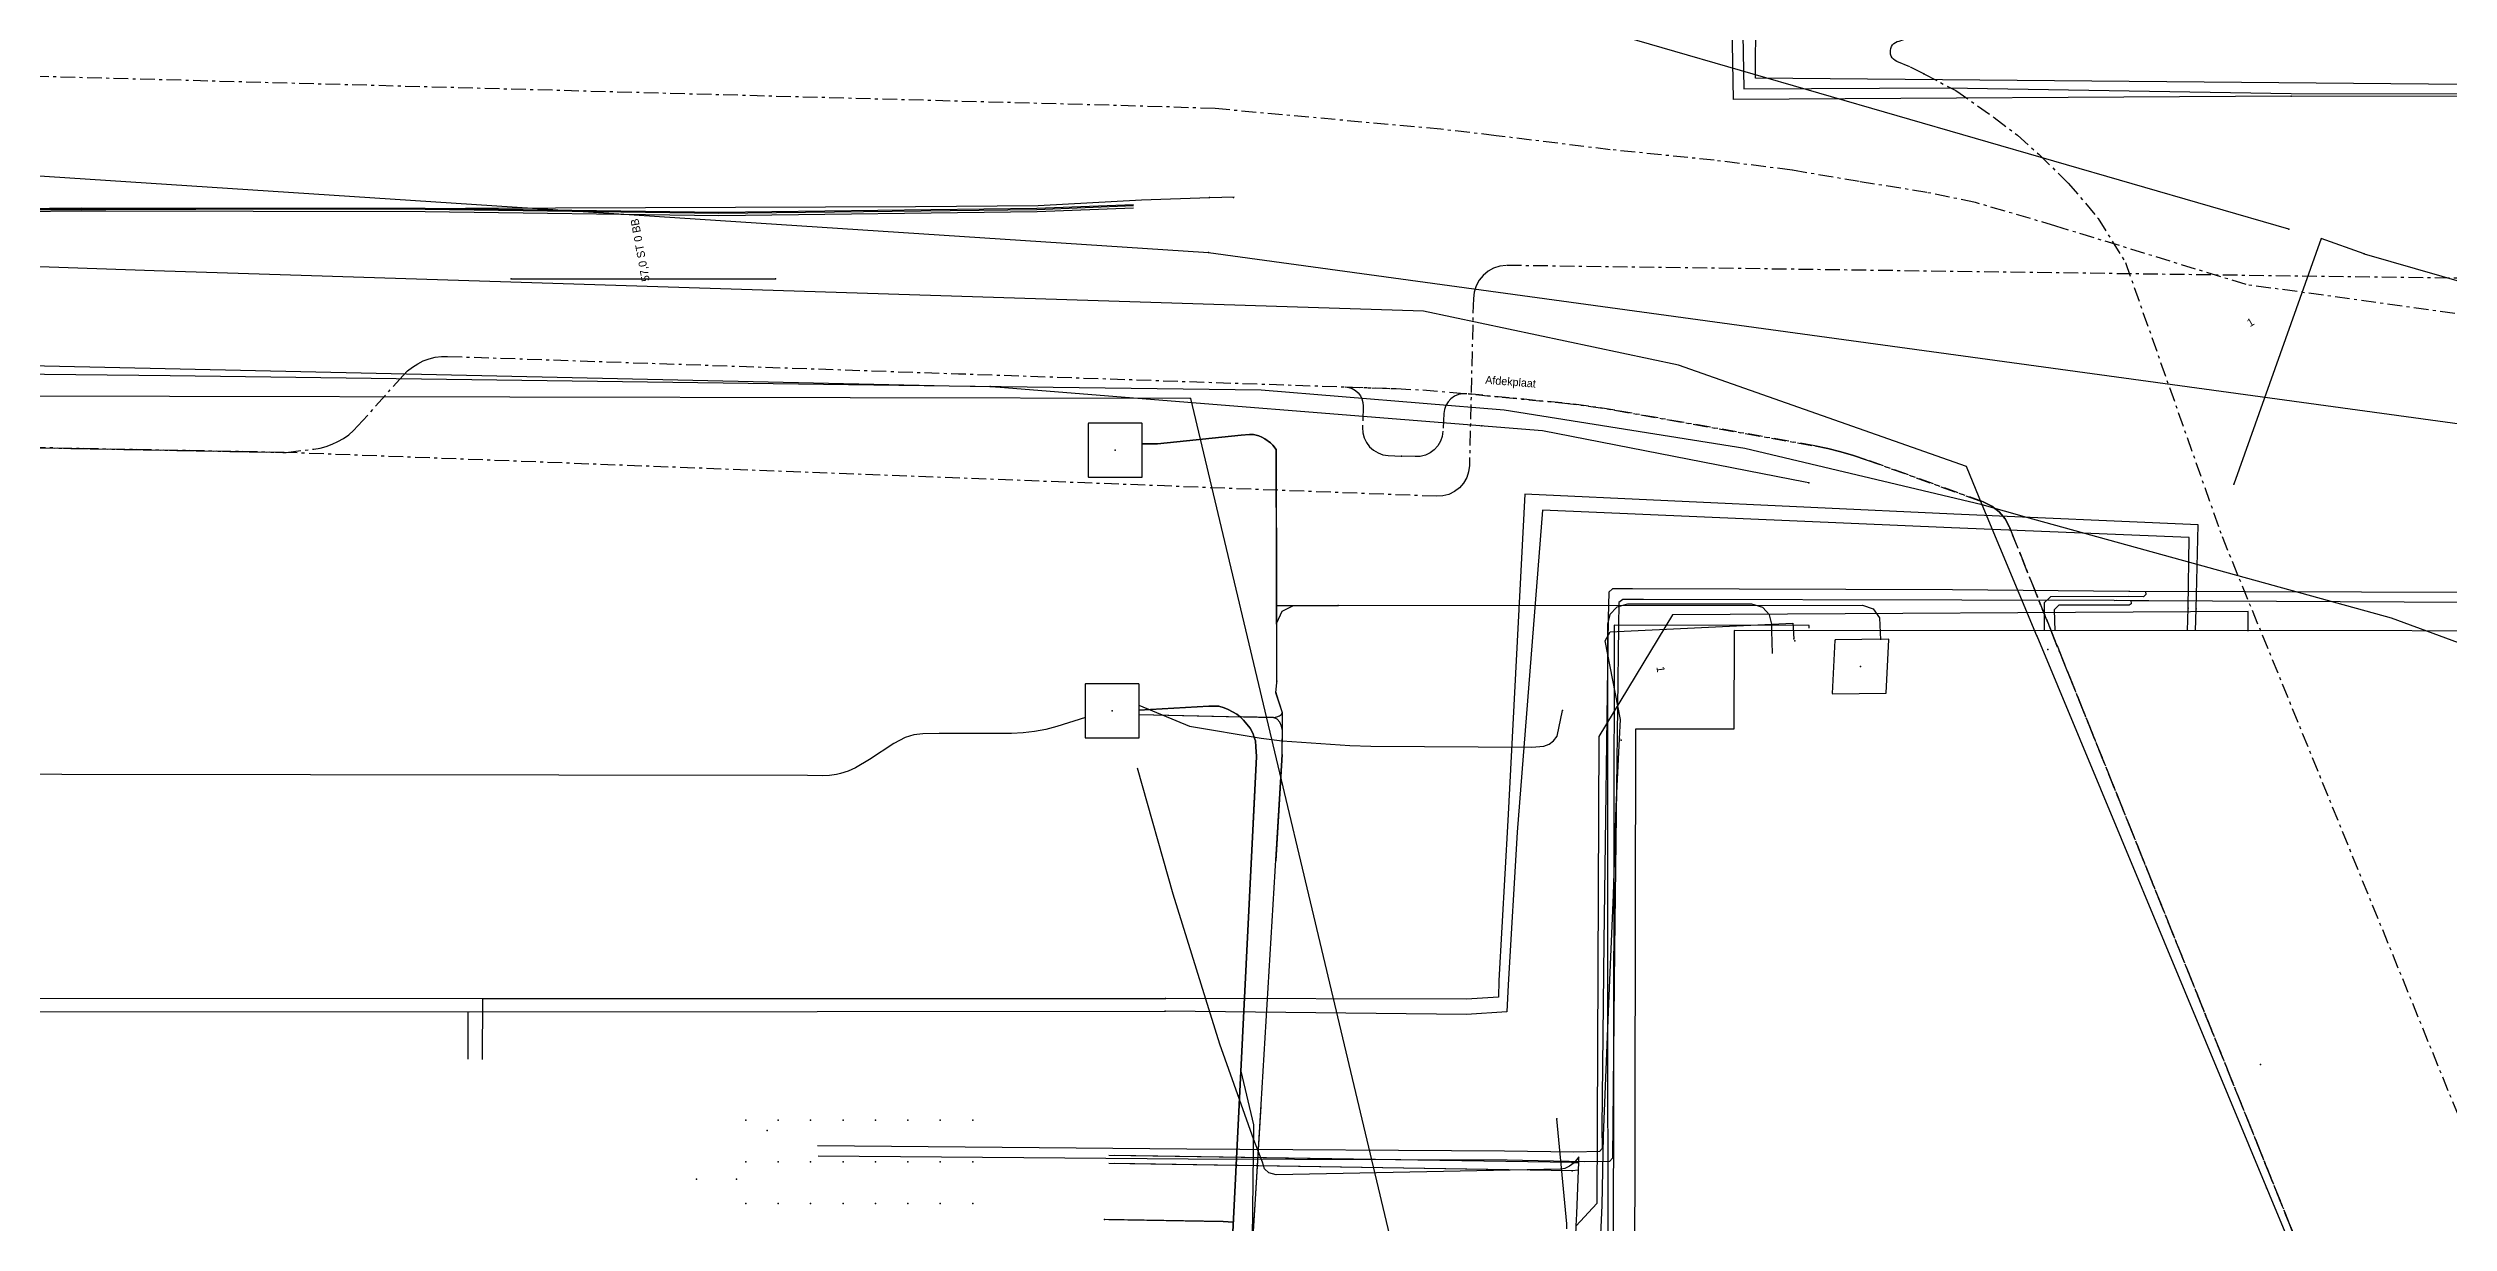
# Model space of a CAD drawing. Header units: metres. Extents: x -529 to 260, y -315 to 217.
# Drawn here: x 99.1 to 189.1, y 49 to 93.1 of the extents above; entities that cross this region are included whole.
import ezdxf

# ---------------------------------------------------------------- set-up
doc = ezdxf.new("R2010")
doc.units = ezdxf.units.M
doc.linetypes.add('DISUSED', pattern=[0.9943, 0.55, -0.1666, 0.1111, -0.1666])
for name, color, linetype, true_color in [('GM0772_GWA_Appurtenance', 7, 'Continuous', 0xba38a8), ('GM0772_GWA_Rioolleiding', 7, 'Continuous', 0xba38a8), ('KL1001_WAT_Appurtenance', 7, 'Continuous', 0x0000ff), ('KL1001_WAT_Mantelbuis', 7, 'Continuous', 0x0000ff), ('KL1001_WAT_Waterleiding', 7, 'Continuous', 0x0000ff), ('KL1011_DAT_Duct', 7, 'Continuous', 0x00ff00), ('KL1011_DAT_ExtraGeometrie', 7, 'Continuous', 0x00ff00), ('KL1011_DAT_Kabelbed', 7, 'Continuous', 0x00ff00), ('KL1011_DAT_Kast', 7, 'Continuous', 0x00ff00), ('KL1011_DAT_TechnischGebouw', 7, 'Continuous', 0x00ff00), ('KL1031_ELS_Appurtenance', 7, 'Continuous', 0x960000), ('KL1031_ELS_Elektriciteitskabel', 7, 'Continuous', 0x960000), ('KL1031_ELS_ExtraGeometrie', 7, 'Continuous', 0x960000), ('KL1031_ELS_Mantelbuis', 7, 'Continuous', 0x960000), ('KL1031_ELS_TechnischGebouw', 7, 'Continuous', 0x960000), ('KL1031_EMS_Appurtenance', 7, 'Continuous', 0xc80000), ('KL1031_EMS_Elektriciteitskabel', 7, 'Continuous', 0xc80000), ('KL1031_EMS_ExtraGeometrie', 7, 'Continuous', 0xc80000), ('KL1031_EMS_Mantelbuis', 7, 'Continuous', 0xc80000), ('KL1031_EMS_TechnischGebouw', 7, 'Continuous', 0xc80000), ('KL1031_GLD_Annotatie', 7, 'Continuous', 0xffffff), ('KL1031_GLD_Appurtenance', 7, 'Continuous', 0xffaf3c), ('KL1031_GLD_OlieGasChemicalienPijpleiding', 7, 'Continuous', 0xffaf3c), ('KL1049_DAT_Appurtenance', 7, 'Continuous', 0x00ff00), ('KL1049_DAT_Telecommunicatiekabel', 7, 'Continuous', 0x00ff00), ('KL1051_DAT_Annotatie', 7, 'Continuous', 0xffffff), ('KL1051_DAT_Appurtenance', 7, 'Continuous', 0x00ff00), ('KL1051_DAT_Kabelbed', 7, 'Continuous', 0x00ff00), ('KL1089_DAT_Kabelbed', 7, 'Continuous', 0x00ff00), ('KL1233_WRM_Appurtenance', 7, 'Continuous', 0x008080), ('KL1233_WRM_ThermischePijpleiding', 7, 'Continuous', 0x008080)]:
    doc.layers.add(name, color=color, linetype=linetype, true_color=true_color)

msp = doc.modelspace()

# ---------------------------------------------------------------- linework, layer by layer
at = {"layer": 'GM0772_GWA_Appurtenance'}
for p in [(142.579, 85.393), (141.9, 79.92)]:
    msp.add_point(p, dxfattribs=at)
at = {"layer": 'GM0772_GWA_Rioolleiding', "linetype": 'CONTINUOUS'}
for points in [[(92.828, 88.65), (142.579, 85.393)], [(142.579, 85.393), (221.802, 74.549)], [(141.9, 79.92), (65.328, 80.067)], [(141.9, 79.92), (157.427, 14.641)]]:
    msp.add_lwpolyline(points, dxfattribs=at)
at = {"layer": 'KL1001_WAT_Appurtenance'}
for p in [(156.211, 50.965), (156.215, 51.281)]:
    msp.add_point(p, dxfattribs=at)
at = {"layer": 'KL1001_WAT_Mantelbuis', "linetype": 'CONTINUOUS'}
for points in [[(154.545, 51.306), (139.047, 51.544)], [(154.544, 50.991), (139.047, 51.241)]]:
    msp.add_lwpolyline(points, dxfattribs=at)
at = {"layer": 'KL1001_WAT_Waterleiding', "linetype": 'CONTINUOUS'}
for points in [[(181.559, 71.201), (181.559, 71.935), (159.97, 71.804), (157.219, 67.243), (157.138, 49.741), (156.368, 48.906)], [(156.468, 51.491), (156.291, 51.258), (156.112, 51.134), (155.938, 51.051), (155.772, 51.03), (145.118, 50.82), (144.844, 50.885), (144.674, 51.044), (144.602, 51.285), (144.282, 52.132), (143, 55.716), (141.252, 61.335), (139.913, 66.06)], [(156.215, 51.281), (138.847, 51.544)], [(156.46, 51.277), (156.464, 51.378)], [(156.464, 51.378), (156.468, 51.491)], [(156.211, 50.965), (138.847, 51.244)], [(155.335, 22.723), (155.317, 22.807), (155.284, 23.213), (155.667, 32.171), (156.215, 44.967), (156.327, 47.846), (156.368, 48.906), (156.385, 49.346), (156.449, 50.988)], [(156.449, 50.988), (156.211, 50.965)], [(156.215, 51.281), (156.241, 51.28), (156.46, 51.277)], [(156.449, 50.988), (156.46, 51.277)]]:
    msp.add_lwpolyline(points, dxfattribs=at)
at = {"layer": 'KL1011_DAT_Duct', "linetype": 'CONTINUOUS'}
msp.add_lwpolyline([(165.094, 71.308), (165.094, 71.408), (157.794, 71.414), (157.743, 38.844), (156.66, 33.026), (156.621, 24.285), (156.685, 24.078)], dxfattribs=at)
msp.add_lwpolyline([(165.094, 71.308), (165.094, 71.408), (157.794, 71.414), (157.743, 38.844), (156.66, 33.026), (156.621, 24.285), (156.685, 24.078)], dxfattribs=at)
msp.add_lwpolyline([(165.094, 71.308), (165.094, 71.408), (157.794, 71.414), (157.743, 38.844), (156.66, 33.026), (156.621, 24.285), (156.685, 24.078)], dxfattribs=at)
msp.add_lwpolyline([(165.094, 71.308), (165.094, 71.408), (157.794, 71.414), (157.743, 38.844), (156.66, 33.026), (156.621, 24.285), (156.685, 24.078)], dxfattribs=at)
msp.add_lwpolyline([(165.094, 71.308), (165.094, 71.408), (157.794, 71.414), (157.743, 38.844), (156.66, 33.026), (156.621, 24.285), (156.685, 24.078)], dxfattribs=at)
msp.add_lwpolyline([(165.094, 71.308), (165.094, 71.408), (157.794, 71.414), (157.743, 38.844), (156.66, 33.026), (156.621, 24.285), (156.685, 24.078)], dxfattribs=at)
at = {"layer": 'KL1011_DAT_ExtraGeometrie', "linetype": 'CONTINUOUS'}
msp.add_lwpolyline([(213.12, 71.193), (162.291, 71.221), (162.286, 71.218), (162.284, 71.212), (162.281, 67.522), (158.592, 67.524), (158.585, 67.521), (158.582, 67.516), (158.532, 38.852)], dxfattribs=at)
at = {"layer": 'KL1011_DAT_Kabelbed', "linetype": 'CONTINUOUS'}
msp.add_lwpolyline([(165.094, 71.308), (165.094, 71.408), (157.794, 71.414), (157.743, 38.844), (156.66, 33.026), (156.621, 24.285), (156.685, 24.078)], dxfattribs=at)
at = {"layer": 'KL1011_DAT_Kast'}
for p in [(123.375, 50.655), (124.875, 50.655)]:
    msp.add_point(p, dxfattribs=at)
at = {"layer": 'KL1011_DAT_TechnischGebouw'}
msp.add_point((182.028, 54.954), dxfattribs=at)
at = {"layer": 'KL1031_ELS_Appurtenance'}
for p in [(169.394, 92.091), (183.176, 91.256), (155.853, 68.218), (144.365, 66.302), (125.229, 52.866), (126.444, 52.866), (127.659, 52.866), (128.875, 52.866), (130.09, 52.866), (131.305, 52.866), (132.52, 52.866), (133.736, 52.867), (125.228, 51.303), (126.444, 51.304), (127.66, 51.304), (128.875, 51.304), (130.09, 51.304), (131.305, 51.304), (132.52, 51.304), (133.736, 51.304), (125.228, 49.741), (126.445, 49.741), (127.66, 49.741), (128.875, 49.742), (130.09, 49.742), (131.305, 49.742), (132.521, 49.741), (133.736, 49.742), (138.678, 49.142)]:
    msp.add_point(p, dxfattribs=at)
at = {"layer": 'KL1031_ELS_Elektriciteitskabel', "linetype": 'CONTINUOUS'}
for points in [[(183.176, 91.256), (162.257, 91.123), (162.182, 95.323), (175.787, 95.41), (175.8, 96.51), (182.596, 96.553)], [(184.596, 96.466), (175.899, 96.412), (175.886, 95.311), (167.592, 94.959), (162.588, 94.921), (162.656, 91.526), (170.276, 91.569), (183.176, 91.356), (204.056, 91.321), (217.307, 91.359), (228.67, 91.557), (232.638, 91.197), (233.25, 91.155), (233.536, 91.231), (233.805, 91.417), (234.128, 91.848), (234.642, 91.935), (235.197, 92.226)], [(232.634, 91.147), (228.675, 91.457), (217.308, 91.259), (204.056, 91.22), (183.176, 91.256)], [(139.965, 68.423), (141.87, 67.635), (144.552, 67.184), (145.346, 67.089), (147.871, 66.909), (148.67, 66.878), (154.704, 66.851), (155.147, 66.886), (155.35, 66.955), (155.508, 67.089), (155.646, 67.257), (155.853, 68.218)], [(137.965, 67.963), (136.897, 67.625), (136.479, 67.51), (136.055, 67.428), (135.627, 67.379), (135.193, 67.361), (132.483, 67.356), (131.872, 67.349), (131.531, 67.312), (131.204, 67.208), (130.779, 66.979), (129.862, 66.39), (129.34, 66.073), (129.067, 65.943), (128.776, 65.857), (128.631, 65.827), (128.362, 65.786), (128.089, 65.777), (127.541, 65.784), (62.291, 65.868)], [(137.965, 67.963), (136.897, 67.625), (136.479, 67.51), (136.055, 67.428), (135.627, 67.379), (135.193, 67.361), (132.483, 67.356), (131.872, 67.349), (131.531, 67.312), (131.204, 67.208), (130.779, 66.979), (129.862, 66.39), (129.34, 66.073), (129.067, 65.943), (128.776, 65.857), (128.631, 65.827), (128.362, 65.786), (128.089, 65.777), (127.541, 65.784), (62.291, 65.868)], [(139.966, 68.232), (142.592, 68.385), (142.964, 68.381), (143.168, 68.323), (143.32, 68.258), (143.636, 68.087), (143.765, 67.988), (143.891, 67.864), (144.14, 67.554), (144.252, 67.35), (144.281, 67.251), (144.341, 67.079), (144.358, 66.862), (144.375, 66.5), (142.687, 32.594), (138.508, 32.863), (138.366, 30.617), (137.368, 30.681)], [(139.966, 68.232), (142.592, 68.385), (142.964, 68.381), (143.168, 68.323), (143.32, 68.258), (143.636, 68.087), (143.765, 67.988), (143.891, 67.864), (144.14, 67.554), (144.252, 67.35), (144.281, 67.251), (144.341, 67.079), (144.358, 66.862), (144.375, 66.5), (142.687, 32.594), (138.508, 32.863), (138.461, 32.115), (137.463, 32.178)], [(137.558, 33.675), (138.556, 33.612), (138.508, 32.863), (142.687, 32.594), (144.375, 66.5), (144.358, 66.862), (144.341, 67.079), (144.281, 67.251), (144.252, 67.35), (144.14, 67.554), (143.891, 67.864), (143.765, 67.988), (143.636, 68.087), (143.32, 68.258), (143.168, 68.323), (142.964, 68.381), (142.592, 68.385), (139.966, 68.232)], [(139.966, 68.232), (142.592, 68.385), (142.964, 68.381), (143.168, 68.323), (143.32, 68.258), (143.636, 68.087), (143.765, 67.988), (143.891, 67.864), (144.14, 67.554), (144.252, 67.35), (144.281, 67.251), (144.341, 67.079), (144.358, 66.862), (144.375, 66.5), (142.687, 32.594), (138.508, 32.863), (138.652, 35.109), (137.653, 35.173)], [(139.966, 68.232), (142.592, 68.385), (142.964, 68.381), (143.168, 68.323), (143.32, 68.258), (143.636, 68.087), (143.765, 67.988), (143.891, 67.864), (144.14, 67.554), (144.252, 67.35), (144.281, 67.251), (144.341, 67.079), (144.358, 66.862), (144.375, 66.5), (143.231, 43.515), (143.007, 43.526), (138.631, 43.371)], [(139.966, 68.232), (142.592, 68.385), (142.964, 68.381), (143.168, 68.323), (143.32, 68.258), (143.636, 68.087), (143.765, 67.988), (143.891, 67.864), (144.14, 67.554), (144.252, 67.35), (144.281, 67.251), (144.341, 67.079), (144.358, 66.862), (144.375, 66.5), (143.788, 54.702), (144.263, 52.693), (143.938, 25.106)], [(139.966, 68.232), (142.592, 68.385), (142.964, 68.381), (143.168, 68.323), (143.32, 68.258), (143.636, 68.087), (143.765, 67.988), (143.891, 67.864), (144.14, 67.554), (144.252, 67.35), (144.281, 67.251), (144.341, 67.079), (144.358, 66.862), (144.375, 66.5), (143.788, 54.702), (144.263, 52.693), (143.938, 25.106)], [(139.966, 68.232), (142.592, 68.385), (142.964, 68.381), (143.168, 68.323), (143.32, 68.258), (143.636, 68.087), (143.765, 67.988), (143.891, 67.864), (144.14, 67.554), (144.252, 67.35), (144.281, 67.251), (144.341, 67.079), (144.358, 66.862), (144.375, 66.5), (144.365, 66.302)], [(144.365, 66.302), (143.506, 49.04), (143.131, 49.059), (138.678, 49.142)]]:
    msp.add_lwpolyline(points, dxfattribs=at)
at = {"layer": 'KL1031_ELS_Elektriciteitskabel', "linetype": 'DISUSED'}
for points in [[(234.612, 76.846), (181.482, 84.187), (174.352, 86.379), (171.338, 87.264), (169.516, 87.641), (166.976, 88.047), (164.457, 88.478), (161.538, 88.849), (157.644, 89.244), (153.36, 89.77), (151.294, 90.009), (142.823, 90.784), (140.838, 90.855), (36.8, 93.655), (26.115, 94.192), (-143.514, 94.721), (-186.431, 94.832), (-216.489, 95.172), (-226.907, 95), (-251.475, 95.159), (-350.955, 95.119), (-367.548, 94.936)], [(169.394, 92.091), (168.879, 92.349), (168.388, 92.556), (168.323, 92.59), (168.266, 92.636), (168.217, 92.692), (168.18, 92.755), (168.155, 92.824), (168.143, 92.896), (168.144, 92.969), (168.159, 93.042), (168.187, 93.109), (168.227, 93.171), (168.277, 93.224), (168.336, 93.268), (168.402, 93.299), (168.473, 93.319), (168.752, 93.415), (169.304, 93.519), (169.909, 93.603), (185.783, 93.559), (204.115, 92.919), (219.316, 92.966), (219.314, 93.677)], [(169.394, 92.091), (170.598, 91.46), (172.039, 90.453), (172.906, 89.788), (173.721, 89.06), (174.814, 87.995), (175.934, 86.666), (176.955, 85.02), (180.581, 74.74), (192.409, 45.748)]]:
    msp.add_lwpolyline(points, dxfattribs=at)
at = {"layer": 'KL1031_ELS_ExtraGeometrie', "linetype": 'CONTINUOUS'}
for points in [[(140.089, 76.971), (140.091, 78.976), (140.088, 78.984), (140.081, 78.987), (138.081, 78.987), (138.074, 78.984), (138.071, 78.977), (138.071, 76.977), (138.074, 76.97), (138.08, 76.967), (140.08, 76.967), (140.088, 76.971), (140.089, 76.971)], [(167.985, 68.874), (168.088, 70.878), (168.084, 70.886), (168.077, 70.889), (166.078, 70.864), (166.071, 70.86), (166.068, 70.853), (165.967, 68.862), (165.971, 68.854), (165.977, 68.851), (167.976, 68.87), (167.985, 68.874), (167.985, 68.874)], [(139.974, 67.199), (139.975, 69.204), (139.972, 69.212), (139.966, 69.215), (137.966, 69.215), (137.958, 69.212), (137.955, 69.205), (137.956, 67.205), (137.958, 67.198), (137.965, 67.195), (139.965, 67.195), (139.973, 67.199), (139.974, 67.199)]]:
    msp.add_lwpolyline(points, close=True, dxfattribs=at)
at = {"layer": 'KL1031_ELS_Mantelbuis', "linetype": 'CONTINUOUS'}
for points in [[(139.965, 68.423), (141.87, 67.635)], [(144.311, 65.221), (143.506, 49.04)], [(144.311, 65.221), (143.506, 49.04)], [(144.311, 65.221), (143.506, 49.04)], [(144.311, 65.221), (143.506, 49.04)], [(144.311, 65.221), (143.506, 49.04)], [(144.311, 65.221), (143.506, 49.04)], [(144.311, 65.221), (143.506, 49.04)], [(144.311, 65.221), (143.506, 49.04)], [(144.311, 65.221), (143.506, 49.04)], [(144.311, 65.221), (143.506, 49.04)], [(144.311, 65.221), (143.506, 49.04)], [(144.311, 65.221), (143.506, 49.04)], [(138.847, 49.139), (143.131, 49.059), (143.506, 49.04)], [(143.506, 49.04), (143.231, 43.515)], [(143.506, 49.04), (143.231, 43.515)], [(143.506, 49.04), (143.231, 43.515)], [(143.506, 49.04), (143.231, 43.515)], [(143.506, 49.04), (143.231, 43.515)], [(143.506, 49.04), (143.231, 43.515)], [(143.506, 49.04), (143.231, 43.515)], [(143.506, 49.04), (143.231, 43.515)], [(143.506, 49.04), (143.231, 43.515)], [(143.506, 49.04), (143.231, 43.515)], [(143.506, 49.04), (143.231, 43.515)], [(143.506, 49.04), (143.231, 43.515)]]:
    msp.add_lwpolyline(points, dxfattribs=at)
at = {"layer": 'KL1031_ELS_TechnischGebouw'}
for p in [(139.081, 77.977), (167.029, 69.869), (138.965, 68.205)]:
    msp.add_point(p, dxfattribs=at)
at = {"layer": 'KL1031_EMS_Appurtenance'}
for p in [(149.82, 77.76), (147.435, 72.162), (173.728, 72.308), (174.022, 71.577), (174.022, 71.577), (174.474, 70.453), (145.143, 69.318), (174.785, 69.678), (145.111, 68.869), (143.786, 67.989)]:
    msp.add_point(p, dxfattribs=at)
at = {"layer": 'KL1031_EMS_Elektriciteitskabel', "linetype": 'DISUSED'}
for points in [[(220.925, 83.997), (153.735, 84.906), (153.497, 84.876), (153.27, 84.802), (153.06, 84.687), (152.875, 84.533), (152.723, 84.348), (152.609, 84.137), (152.536, 83.908), (152.508, 83.67), (152.36, 77.404), (152.331, 77.172), (152.258, 76.95), (152.142, 76.747), (151.988, 76.571), (151.803, 76.428), (151.593, 76.324), (151.367, 76.264), (151.133, 76.25), (107.915, 77.897), (91.646, 78.206)], [(20.218, 79.56), (107.92, 77.897), (108.001, 77.898), (109.029, 78.021), (109.265, 78.06), (109.496, 78.121), (109.721, 78.201), (109.938, 78.303), (110.144, 78.422), (110.34, 78.561), (110.521, 78.715), (110.688, 78.887), (112.382, 80.785), (112.547, 80.951), (112.729, 81.097), (112.927, 81.223), (113.136, 81.327), (113.356, 81.407), (113.582, 81.462), (113.814, 81.492), (114.047, 81.497), (149.62, 80.286), (150.619, 80.237), (151.615, 80.157), (155.831, 79.752), (156.823, 79.636), (157.811, 79.48), (165.311, 78.14), (165.801, 78.043), (166.286, 77.923), (166.764, 77.784), (167.237, 77.624), (171.626, 76.039), (171.943, 75.886), (172.22, 75.669), (172.446, 75.4), (172.611, 75.089), (174.022, 71.577)], [(20.218, 79.56), (107.92, 77.897), (108.001, 77.898), (109.029, 78.021), (109.265, 78.06), (109.496, 78.121), (109.721, 78.201), (109.938, 78.303), (110.144, 78.422), (110.34, 78.561), (110.521, 78.715), (110.688, 78.887), (112.382, 80.785), (112.547, 80.951), (112.729, 81.097), (112.927, 81.223), (113.136, 81.327), (113.356, 81.407), (113.582, 81.462), (113.814, 81.492), (114.047, 81.497), (149.62, 80.286), (150.619, 80.237), (151.615, 80.157), (155.831, 79.752), (156.823, 79.636), (157.811, 79.48), (165.311, 78.14), (165.801, 78.043), (166.286, 77.923), (166.764, 77.784), (167.237, 77.624), (171.626, 76.039), (171.943, 75.886), (172.22, 75.669), (172.446, 75.4), (172.611, 75.089), (174.474, 70.453)], [(20.218, 79.56), (107.92, 77.897), (108.001, 77.898), (109.029, 78.021), (109.265, 78.06), (109.496, 78.121), (109.721, 78.201), (109.938, 78.303), (110.144, 78.422), (110.34, 78.561), (110.521, 78.715), (110.688, 78.887), (112.382, 80.785), (112.547, 80.951), (112.729, 81.097), (112.927, 81.223), (113.136, 81.327), (113.356, 81.407), (113.582, 81.462), (113.814, 81.492), (114.047, 81.497), (149.62, 80.286), (150.619, 80.237), (151.615, 80.157), (155.831, 79.752), (156.823, 79.636), (157.811, 79.48), (165.311, 78.14), (165.801, 78.043), (166.286, 77.923), (166.764, 77.784), (167.237, 77.624), (171.626, 76.039), (171.943, 75.886), (172.22, 75.669), (172.446, 75.4), (172.611, 75.089), (173.728, 72.308)], [(20.218, 79.56), (107.92, 77.897), (108.001, 77.898), (109.029, 78.021), (109.265, 78.06), (109.496, 78.121), (109.721, 78.201), (109.938, 78.303), (110.144, 78.422), (110.34, 78.561), (110.521, 78.715), (110.688, 78.887), (112.382, 80.785), (112.547, 80.951), (112.729, 81.097), (112.927, 81.223), (113.136, 81.327), (113.356, 81.407), (113.582, 81.462), (113.814, 81.492), (114.047, 81.497), (147.703, 80.352), (147.839, 80.334), (147.969, 80.29), (148.087, 80.221), (148.19, 80.131), (148.273, 80.022), (148.333, 79.899), (148.368, 79.768), (148.377, 79.631), (148.35, 78.828), (148.363, 78.632), (148.413, 78.442), (148.499, 78.265), (148.618, 78.108), (148.765, 77.977), (148.934, 77.877), (149.12, 77.811), (149.315, 77.783), (149.82, 77.76)], [(107.915, 77.897), (108.001, 77.898), (109.029, 78.021), (109.265, 78.06), (109.496, 78.121), (109.721, 78.201), (109.938, 78.303), (110.144, 78.422), (110.34, 78.561), (110.521, 78.715), (110.688, 78.887), (112.382, 80.785), (112.547, 80.951), (112.729, 81.097), (112.927, 81.223), (113.136, 81.327), (113.356, 81.407), (113.582, 81.462), (113.814, 81.492), (114.047, 81.497), (147.703, 80.352)], [(107.915, 77.897), (108.001, 77.898), (109.029, 78.021), (109.265, 78.06), (109.496, 78.121), (109.721, 78.201), (109.938, 78.303), (110.144, 78.422), (110.34, 78.561), (110.521, 78.715), (110.688, 78.887), (112.382, 80.785), (112.547, 80.951), (112.729, 81.097), (112.927, 81.223), (113.136, 81.327), (113.356, 81.407), (113.582, 81.462), (113.814, 81.492), (114.047, 81.497), (147.703, 80.352)], [(147.703, 80.352), (149.62, 80.286), (150.619, 80.237), (151.615, 80.157), (152.262, 80.095)], [(147.703, 80.352), (149.62, 80.286), (150.619, 80.237), (151.615, 80.157), (152.262, 80.095)], [(174.785, 69.678), (172.611, 75.089), (172.446, 75.4), (172.22, 75.669), (171.943, 75.886), (171.626, 76.039), (167.237, 77.624), (166.764, 77.784), (166.286, 77.923), (165.801, 78.043), (165.311, 78.14), (157.811, 79.48), (156.823, 79.636), (155.831, 79.752), (152.262, 80.095), (152.103, 80.095), (151.947, 80.062), (151.8, 80), (151.67, 79.909), (151.561, 79.793), (151.477, 79.657), (151.422, 79.508), (151.398, 79.351), (151.368, 78.691), (151.34, 78.497), (151.275, 78.312), (151.174, 78.143), (151.043, 77.997), (150.886, 77.881), (150.71, 77.796), (150.52, 77.748), (150.324, 77.738), (149.82, 77.76)], [(92.961, 78.181), (107.915, 77.897)], [(92.961, 78.181), (107.915, 77.897)], [(173.728, 72.308), (190.811, 29.794), (190.963, 29.456), (191.145, 29.132), (191.353, 28.824), (191.586, 28.536), (204.876, 13.498), (205.11, 13.209), (205.32, 12.903), (205.504, 12.58), (205.66, 12.243), (209.306, 3.446), (215.294, -10.906)], [(174.022, 71.577), (190.811, 29.794), (190.963, 29.456), (191.145, 29.132), (191.353, 28.824), (191.586, 28.536), (204.876, 13.498), (205.11, 13.209), (205.32, 12.903), (205.504, 12.58), (205.66, 12.243), (209.306, 3.446), (215.294, -10.906)], [(174.474, 70.453), (190.811, 29.794), (190.963, 29.456), (191.145, 29.132), (191.353, 28.824), (191.586, 28.536), (204.876, 13.498), (205.11, 13.209), (205.32, 12.903), (205.504, 12.58), (205.66, 12.243), (209.306, 3.446), (215.293, -10.906)], [(174.785, 69.678), (190.811, 29.794), (190.963, 29.456), (191.145, 29.132), (191.353, 28.824), (191.586, 28.536), (204.876, 13.498), (205.11, 13.209), (205.32, 12.903), (205.504, 12.58), (205.66, 12.243), (209.306, 3.446), (215.294, -10.906)]]:
    msp.add_lwpolyline(points, dxfattribs=at)
at = {"layer": 'KL1031_EMS_Elektriciteitskabel', "linetype": 'CONTINUOUS'}
for points in [[(145.111, 68.869), (145.104, 68.888), (145.143, 69.27), (145.113, 78.003), (144.989, 78.166), (144.903, 78.253), (144.696, 78.409), (144.576, 78.473), (144.466, 78.518), (144.262, 78.563), (144.12, 78.568), (143.802, 78.541), (140.664, 78.22), (140.081, 78.218)], [(140.081, 78.218), (140.664, 78.22), (143.802, 78.541), (144.12, 78.568), (144.262, 78.563), (144.466, 78.518), (144.576, 78.473), (144.696, 78.409), (144.903, 78.253), (144.989, 78.166), (145.113, 78.003), (145.133, 72.161), (147.435, 72.162)], [(145.143, 69.318), (145.136, 71.512), (145.343, 71.94), (145.767, 72.161), (167.095, 72.173), (167.498, 72.032), (167.74, 71.698), (167.777, 70.874)], [(145.143, 69.318), (145.136, 71.512), (145.343, 71.94), (145.767, 72.161), (167.095, 72.173), (167.498, 72.032), (167.74, 71.698), (167.777, 70.874)], [(145.143, 69.318), (145.136, 71.512), (145.343, 71.94), (145.767, 72.161), (167.095, 72.173), (167.498, 72.032), (167.74, 71.698), (167.777, 70.874)], [(147.435, 72.162), (167.095, 72.173), (167.498, 72.032), (167.74, 71.698), (167.777, 70.874)], [(147.435, 72.162), (167.095, 72.173), (167.498, 72.032), (167.74, 71.698), (167.777, 70.874)], [(147.435, 72.162), (167.095, 72.173), (167.498, 72.032), (167.74, 71.698), (167.777, 70.874)], [(143.931, 20.738), (144.025, 25.945), (144.098, 27.395), (144.124, 29.18), (144.119, 29.665), (144.02, 31.348), (143.918, 32.897), (143.909, 33.084), (143.806, 34.439), (143.702, 35.756), (143.679, 36.588), (143.709, 39.097), (143.77, 40.731), (143.897, 42.88), (144.33, 49.698), (145.339, 66.574), (145.35, 67.774), (145.349, 68.137), (145.104, 68.888), (145.143, 69.27), (145.143, 69.318)], [(139.965, 68.065), (145.011, 67.964), (145.134, 67.978), (145.235, 68.016), (145.311, 68.071), (145.349, 68.137), (145.111, 68.869)], [(139.965, 68.065), (143.786, 67.989)], [(143.897, 42.88), (144.33, 49.698), (145.339, 66.574), (145.348, 67.476), (145.321, 67.639), (145.253, 67.784), (145.149, 67.896), (145.021, 67.964), (143.786, 67.989)]]:
    msp.add_lwpolyline(points, dxfattribs=at)
at = {"layer": 'KL1031_EMS_ExtraGeometrie', "linetype": 'CONTINUOUS'}
for points in [[(140.089, 76.971), (140.091, 78.976), (140.088, 78.984), (140.081, 78.987), (138.081, 78.987), (138.074, 78.984), (138.071, 78.977), (138.071, 76.977), (138.074, 76.97), (138.08, 76.967), (140.08, 76.967), (140.088, 76.971), (140.089, 76.971)], [(167.985, 68.874), (168.088, 70.878), (168.084, 70.886), (168.077, 70.889), (166.078, 70.864), (166.071, 70.86), (166.068, 70.853), (165.967, 68.862), (165.971, 68.854), (165.977, 68.851), (167.976, 68.87), (167.985, 68.874), (167.985, 68.874)], [(139.974, 67.199), (139.975, 69.204), (139.972, 69.212), (139.966, 69.215), (137.966, 69.215), (137.958, 69.212), (137.955, 69.205), (137.956, 67.205), (137.958, 67.198), (137.965, 67.195), (139.965, 67.195), (139.973, 67.199), (139.974, 67.199)]]:
    msp.add_lwpolyline(points, close=True, dxfattribs=at)
at = {"layer": 'KL1031_EMS_Mantelbuis', "linetype": 'CONTINUOUS'}
for points in [[(145.143, 69.27), (145.122, 75.269)], [(145.143, 69.27), (145.122, 75.269)], [(145.339, 66.574), (145.1, 62.58)], [(145.339, 66.574), (145.1, 62.58)], [(144.183, 47.394), (144.33, 49.698), (144.55, 53.383)], [(144.183, 47.394), (144.33, 49.698), (144.55, 53.383)]]:
    msp.add_lwpolyline(points, dxfattribs=at)
at = {"layer": 'KL1031_EMS_TechnischGebouw'}
for p in [(139.081, 77.977), (167.029, 69.869), (138.965, 68.205)]:
    msp.add_point(p, dxfattribs=at)
at = {"layer": 'KL1031_GLD_Appurtenance'}
for p in [(116.432, 84.401), (126.339, 84.406)]:
    msp.add_point(p, dxfattribs=at)
at = {"layer": 'KL1031_GLD_OlieGasChemicalienPijpleiding', "linetype": 'CONTINUOUS'}
for points in [[(233.708, 91.495), (233.513, 91.304), (233.17, 91.299), (163.089, 91.93), (163.096, 94.252), (175.903, 94.217), (175.92, 100.475)], [(116.432, 84.401), (126.339, 84.406)]]:
    msp.add_lwpolyline(points, dxfattribs=at)
at = {"layer": 'KL1049_DAT_Appurtenance'}
msp.add_point((155.643, 52.916), dxfattribs=at)
at = {"layer": 'KL1049_DAT_Telecommunicatiekabel', "linetype": 'CONTINUOUS'}
msp.add_lwpolyline([(156.012, 48.793), (156.012, 48.977), (155.643, 52.916)], dxfattribs=at)
at = {"layer": 'KL1051_DAT_Appurtenance'}
for p in [(183.086, 86.268), (185.912, 85.341), (185.912, 85.341), (134.39, 80.362), (152.822, 78.889), (165.089, 76.751), (181.018, 76.702), (164.52, 70.902), (164.558, 70.834), (173.635, 71.022), (173.635, 71.022), (157.994, 67.159), (158.056, 67.111), (182.25, 50.325)]:
    msp.add_point(p, dxfattribs=at)
at = {"layer": 'KL1051_DAT_Kabelbed', "linetype": 'CONTINUOUS'}
for points in [[(183.086, 86.268), (150.782, 95.625), (125.741, 95.681), (-41.33, 96.251), (-41.826, 96.251), (-228.699, 96.486), (-232.173, 96.491)], [(173.635, 71.022), (171.591, 75.936), (170.996, 77.364), (160.197, 81.171), (150.634, 83.186), (103.049, 84.701), (84.779, 85.335), (24.402, 86.904), (11.736, 87.486), (2.236, 87.474), (-0.752, 84.692), (-51.499, 84.333), (-51.7, 84.331), (-77.798, 84.165), (-198.661, 84.255), (-213.621, 83.996), (-214.322, 83.984)], [(185.912, 85.341), (184.295, 85.917), (181.018, 76.702)], [(185.912, 85.341), (216.2, 76.625), (216.868, 76.548), (217.541, 76.528), (218.213, 76.566), (218.88, 76.662), (219.535, 76.814), (220.176, 77.021), (220.795, 77.283), (221.391, 77.596), (221.957, 77.96), (222.491, 78.37), (222.987, 78.825), (223.443, 79.32), (223.853, 79.853), (224.219, 80.419), (224.533, 81.013), (224.795, 81.633), (225.004, 82.273), (231.596, 82.469), (237.204, 82.636)], [(242.362, 54.686), (237.355, 55.953), (217.828, 60.895), (200.25, 66.782), (186.935, 71.679), (173.261, 75.461), (171.591, 75.936), (162.693, 78.041), (153.664, 79.474), (144.551, 80.229), (132.859, 80.383), (103.642, 80.768), (84.774, 80.965), (30.585, 82.437), (24.41, 82.604), (11.772, 82.785), (11.739, 82.786), (-52.953, 82.818)], [(165.089, 76.751), (164.955, 76.786), (155.104, 78.706), (134.769, 80.333), (134.414, 80.349), (132.859, 80.383), (84.792, 81.436), (30.585, 82.437), (20.588, 82.621)], [(157.994, 67.159), (158.03, 67.879), (157.457, 70.831), (157.642, 71.175), (164.487, 71.499), (164.52, 70.902)], [(173.635, 71.022), (191.895, 27.151), (199.219, 20.399), (205.131, 14.898), (208.5, 6.623), (208.52, 6.572), (212.959, -4.092), (213.621, -5.683)], [(156.143, 24.296), (156.448, 30.482), (156.839, 38.429), (157.033, 43.166), (157.343, 49.658), (157.385, 52.27), (157.587, 57.241), (157.759, 61.314), (157.868, 64.626), (157.994, 67.159)]]:
    msp.add_lwpolyline(points, dxfattribs=at)
at = {"layer": 'KL1089_DAT_Kabelbed', "linetype": 'CONTINUOUS'}
msp.add_lwpolyline([(163.724, 70.359), (163.706, 71.21), (163.705, 71.453), (163.617, 71.808), (163.361, 72.086), (162.956, 72.204), (162.294, 72.204), (158.283, 72.204), (157.89, 72.093), (157.63, 71.824), (157.533, 71.454), (157.534, 67.515), (157.545, 37.598), (157.548, 29.915), (158.349, 29.915), (174.197, 29.915), (180.16, 29.914), (189.209, 32.228)], dxfattribs=at)
at = {"layer": 'KL1233_WRM_Appurtenance'}
for p in [(142.619, 87.456), (143.516, 87.449), (179.306, 72.054), (179.608, 72.038), (174.05, 70.507), (140.953, 56.944), (140.966, 57.42), (126.025, 52.475)]:
    msp.add_point(p, dxfattribs=at)
at = {"layer": 'KL1233_WRM_ThermischePijpleiding', "linetype": 'CONTINUOUS'}
for points in [[(26.573, 92.153), (26.996, 86.724), (131.59, 87.111), (136.191, 87.156), (140.068, 87.367), (142.619, 87.456), (143.545, 87.48)], [(-5.246, 86.661), (16.81, 86.87), (17.353, 86.298), (24.552, 86.516), (28.357, 86.542), (44.498, 86.644), (65.709, 86.562), (68.275, 86.727), (100.309, 87.071), (113.207, 87.05), (124.222, 86.902), (136.145, 87.048), (139.762, 87.187)], [(-5.246, 86.539), (16.758, 86.75), (17.304, 86.177), (24.554, 86.396), (28.358, 86.422), (44.499, 86.524), (65.713, 86.442), (68.279, 86.607), (100.309, 86.951), (113.207, 86.93), (124.222, 86.781), (136.148, 86.929), (139.766, 87.067)], [(-5.245, 86.621), (16.792, 86.83), (17.337, 86.258), (24.553, 86.476), (28.358, 86.501), (44.498, 86.603), (65.71, 86.522), (68.276, 86.687), (100.309, 87.031), (113.207, 87.01), (124.222, 86.862), (136.146, 87.008), (139.763, 87.147)], [(179.291, 71.202), (179.306, 72.054), (179.352, 74.704), (170.441, 75.067), (155.105, 75.731), (154.154, 63.662), (153.818, 57.942), (153.759, 56.929), (152.253, 56.829), (140.953, 56.944)], [(179.587, 71.202), (179.608, 72.038), (179.688, 75.187), (170.523, 75.585), (154.434, 76.33), (153.798, 64.092), (153.47, 58.096), (153.449, 57.473), (152.256, 57.404), (140.966, 57.42)], [(177.086, 72.682), (170.476, 72.745), (158.47, 72.788), (157.721, 72.786), (157.587, 72.661), (157.559, 71.678), (157.401, 59.538), (157.324, 52.57), (157.335, 51.796), (157.235, 51.693), (156.278, 51.658), (153.677, 51.705), (141.767, 51.78), (127.917, 51.898)], [(176.537, 72.35), (170.824, 72.361), (158.89, 72.382), (158.107, 72.387), (157.965, 72.272), (157.947, 71.376), (157.807, 59.278), (157.724, 51.433), (157.617, 51.318), (156.67, 51.303), (153.777, 51.363), (141.82, 51.398), (127.943, 51.511)], [(177.067, 72.491), (174.145, 72.477), (173.908, 72.253), (173.914, 71.205)], [(176.527, 72.165), (174.464, 72.17), (174.289, 71.997), (174.313, 71.204)], [(177.159, 72.349), (177.176, 72.219), (177.093, 72.173), (176.527, 72.165)], [(176.537, 72.35), (176.628, 72.351), (177.183, 72.349), (177.84, 72.35), (189.802, 72.276), (201.786, 72.251), (213.791, 72.308), (214.425, 72.313), (214.585, 72.132), (214.558, 71.06), (214.564, 70.477), (214.778, 70.309), (216.166, 70.286)], [(177.715, 72.683), (177.721, 72.565), (177.637, 72.486), (177.068, 72.49)], [(216.909, 70.665), (216.571, 70.64), (215.511, 70.643), (215.36, 70.805), (215.338, 72.481), (215.155, 72.641), (214.238, 72.626), (202.19, 72.588), (190.143, 72.644), (177.128, 72.685), (177.086, 72.682)], [(43.476, 52.74), (49.662, 52.736), (54.37, 57.457), (115.351, 57.419)], [(43.482, 52.241), (49.869, 52.236), (54.577, 56.957), (114.851, 56.926)], [(114.816, 55.149), (114.817, 56.926)], [(114.851, 56.926), (140.953, 56.944)], [(115.351, 57.419), (115.345, 55.137)], [(115.351, 57.419), (140.966, 57.42)]]:
    msp.add_lwpolyline(points, dxfattribs=at)

# ---------------------------------------------------------------- texts
at = {"layer": 'KL1031_GLD_Annotatie', "insert": (121.294, 85.485), "char_height": 0.3, "attachment_point": 5, "rotation": 100.363}
msp.add_mtext('57,0 ST 0 BB', dxfattribs=at)
at = {"layer": 'KL1051_DAT_Annotatie', "char_height": 0.3, "attachment_point": 7}
for s, insert, rotation in [('1', (181.625, 82.588), 30.263), ('Afdekplaat', (152.94, 80.384), 355.463), ('Afdekplaat', (152.94, 80.384), 355.463), ('1', (159.372, 69.856), 278.063)]:
    msp.add_mtext(s, dxfattribs=dict(at, insert=insert, rotation=rotation))

doc.saveas('drawing.dxf')
